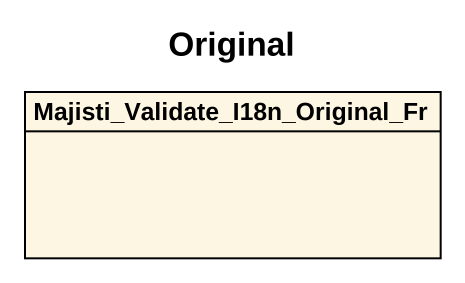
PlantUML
@startuml
title Original
hide circle
hide empty members
class "Majisti_Validate_I18n_Original_Fr" as Majisti_Validate_I18n
@enduml
